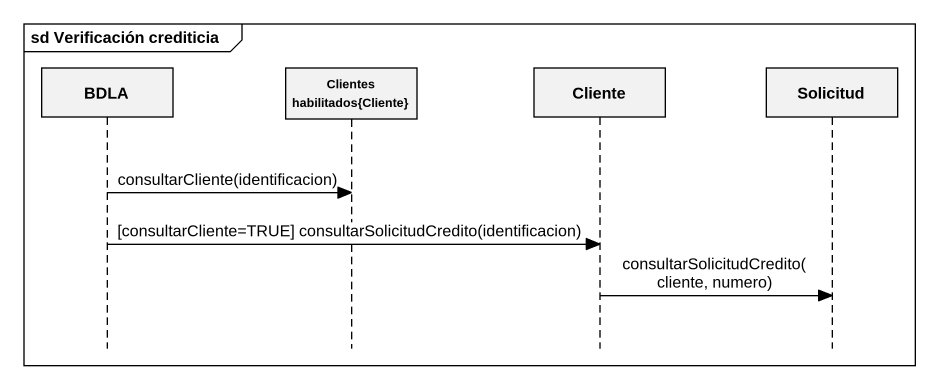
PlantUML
@startuml
mainframe sd Verificación crediticia
hide footbox
participant BDLA
participant "Clientes habilitados{Cliente}" as Clientes_habilitados_Cliente
participant Cliente
participant Solicitud

BDLA -> Clientes_habilitados_Cliente : consultarCliente(identificacion)
BDLA -> Cliente : [consultarCliente=TRUE] consultarSolicitudCredito(identificacion)
Cliente -> Solicitud : consultarSolicitudCredito(cliente, numero)
@enduml
